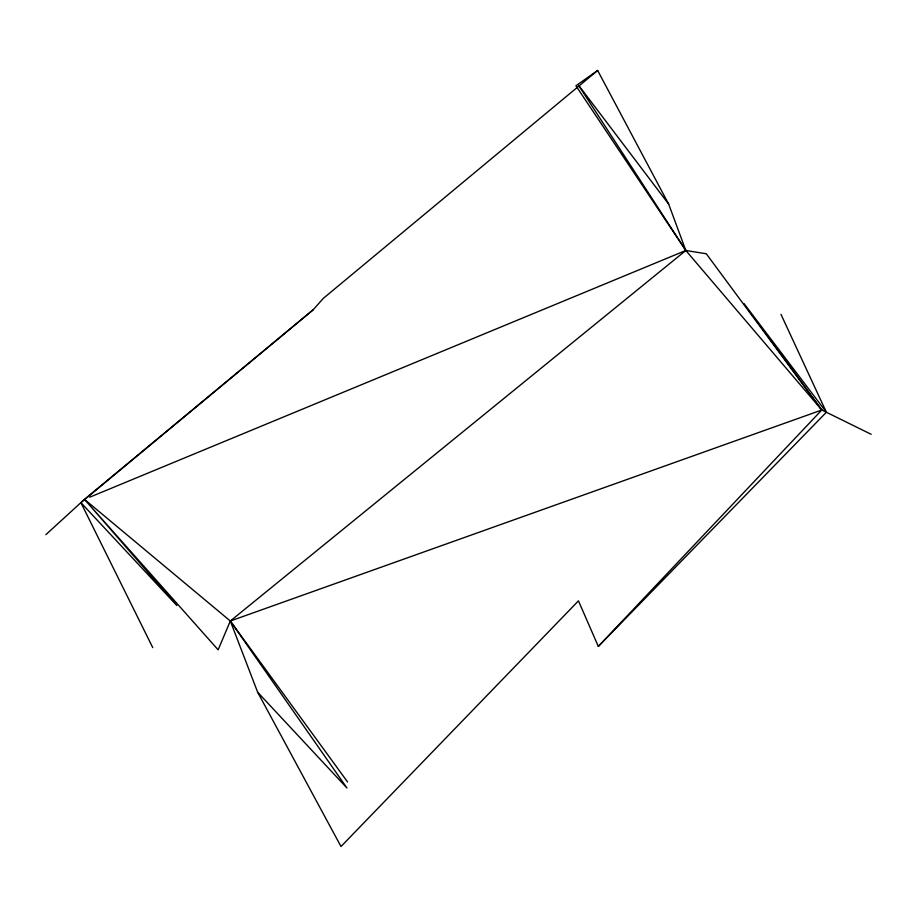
<?xml version="1.0" encoding="UTF-8"?>
<svg xmlns="http://www.w3.org/2000/svg" width="917" height="917" viewBox="0 0 917 917"><rect width="100%" height="100%" fill="white"/><g stroke="black" fill="none" stroke-linecap="round" stroke-linejoin="round"><path stroke-width="1.38" d="M871.15 434.291L821.792 410.002L706.296 253.78L685.824 250.479L230.316 621.015L218.131 649.821L85.43 500.43L176.866 605.564L81.865 503.674M80.902 502.642L313.087 309.866L323.334 298.346L597.655 70.471L668.665 204.101L685.824 250.479L821.792 410.002L598.32 646.439L578.455 600.853L340.998 846.529L257.654 692.22L230.316 621.015L85.579 500.281M598.32 646.439L826.377 412.26L780.986 314.359M45.85 534.668L84.479 499.364L313.087 309.866M597.655 70.471L575.933 85.774L685.824 250.479L89.763 497.174M257.654 692.22L346.947 787.99L230.316 621.015L821.792 410.002L744.065 303.63L826.377 412.26M578.799 85.499L668.665 204.101M230.316 621.015L347.566 781.96M578.707 85.556L685.824 250.479M81.533 503.926L152.761 647.631"/></g></svg>
